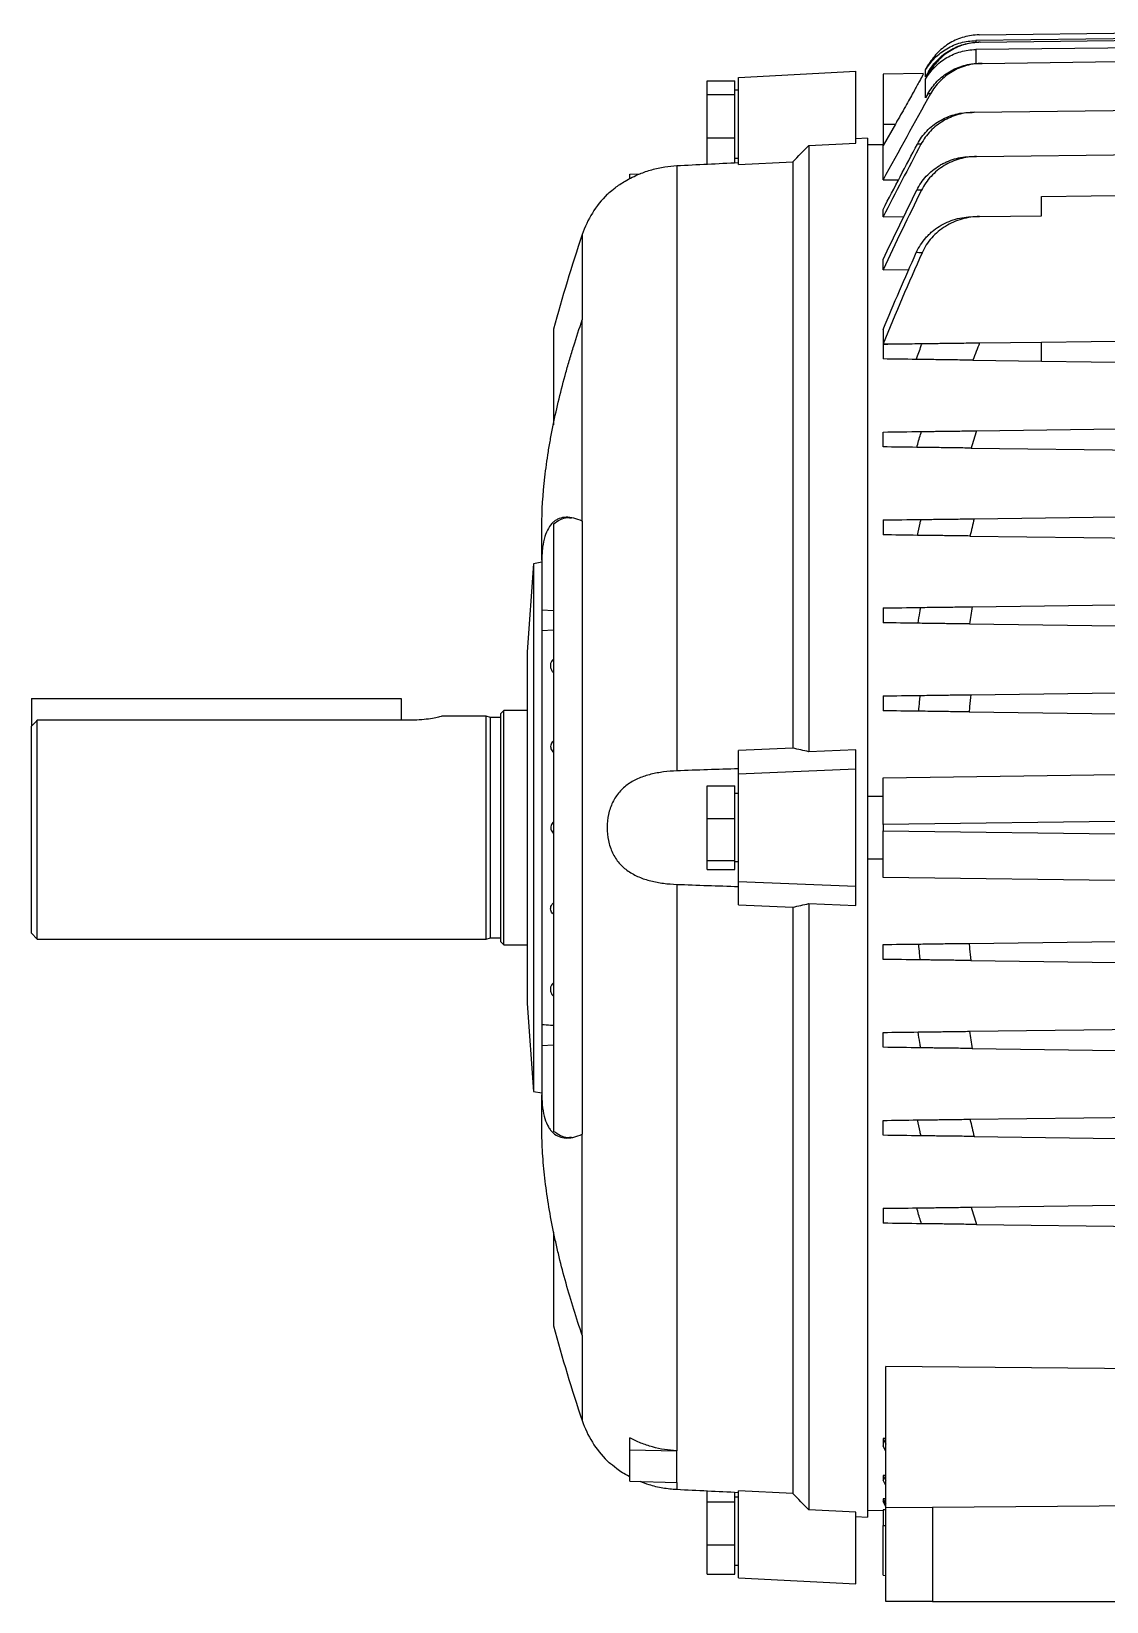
# Model space of a CAD drawing. Extents: x 49 to 1791, y 27 to 1041.
# Drawn here: x 49 to 232.2, y 358.8 to 626.6 of the extents above; entities that cross this region are included whole.
import ezdxf

# ---------------------------------------------------------------- set-up
doc = ezdxf.new("R2010")
doc.units = 0
doc.layers.get('0').update_dxf_attribs({"linetype": 'CONTINUOUS'})

msp = doc.modelspace()

# ---------------------------------------------------------------- linework, layer by layer
at = {"color": 7, "linetype": 'CONTINUOUS'}
for p, q in [((255.63, 625.61), (209.92, 625.02)), ((255.63, 624.01), (209.92, 623.5)), ((210.49, 626.01), (255.63, 626.6)), ((210.71, 624.75), (255.63, 625.34)), ((211.01, 621.15), (255.63, 621.74)), ((169.48, 618.75), (189.48, 619.8)), ((169.48, 603.91), (169.48, 618.75)), ((189.48, 607.55), (189.48, 619.8)), ((201.02, 619.41), (194.13, 619.32)), ((194.13, 619.32), (194.13, 610.8)), ((201.39, 620.02), (201.96, 621.01)), ((201.39, 618.86), (201.39, 620.02)), ((201.87, 619.7), (201.39, 618.86)), ((201.39, 618.46), (202.1, 619.69)), ((164.18, 618.14), (168.88, 618.14)), ((164.18, 615.81), (164.18, 618.14)), ((168.88, 615.81), (168.88, 618.14)), ((169.48, 616.6), (168.88, 616.6)), ((201.39, 615.24), (201.39, 618.46)), ((201.79, 615.96), (201.39, 615.24)), ((164.18, 608.47), (164.18, 615.81)), ((164.18, 615.81), (168.88, 615.81)), ((168.88, 608.47), (168.88, 615.81)), ((209.66, 612.8), (264.88, 613.52)), ((196.24, 610.8), (194.13, 607.14)), ((194.13, 610.8), (196.24, 610.8)), ((194.13, 610.8), (194.13, 607.14)), ((164.18, 603.97), (164.18, 608.47)), ((164.18, 608.47), (168.88, 608.47)), ((168.88, 604.2), (168.88, 608.47)), ((191.48, 608.4), (189.48, 608.3)), ((191.48, 608.4), (191.48, 373.19)), ((181.48, 607.16), (189.48, 607.55)), ((181.48, 607.16), (181.48, 503.75)), ((191.48, 607.28), (194.13, 607.33)), ((194.13, 601.26), (194.13, 607.14)), ((210.06, 605.26), (287.88, 606.28)), ((158.96, 603.71), (158.96, 500.48)), ((168.88, 605), (169.48, 605)), ((169.48, 603.91), (178.76, 604.35)), ((178.76, 604.35), (178.76, 504.36)), ((150.96, 602.27), (152.71, 602.32)), ((150.96, 601.5), (150.96, 602.27)), ((194.13, 601.26), (196.8, 601.3)), ((221.13, 598.46), (294.65, 599.42)), ((221.13, 595.16), (221.13, 598.46)), ((194.13, 594.98), (194.13, 596.22)), ((194.13, 594.98), (197.69, 595.03)), ((210.57, 595.02), (221.13, 595.16)), ((194.13, 585.95), (194.13, 587.71)), ((194.13, 585.95), (198.56, 586.01)), ((137.98, 575.8), (137.98, 559.49)), ((142.86, 543.06), (142.86, 577.38)), ((194.13, 575.76), (194.13, 573.29)), ((194.13, 573.29), (210.31, 573.48)), ((194.13, 573.27), (194.13, 570.73)), ((210.57, 573.48), (221.13, 573.62)), ((221.13, 573.62), (307.13, 574.75)), ((221.13, 570.37), (221.13, 573.62)), ((209.45, 570.53), (221.13, 570.37)), ((221.13, 570.37), (307.13, 569.25)), ((210.06, 558.48), (307.13, 559.75)), ((194.13, 555.73), (194.13, 558.27)), ((209.15, 555.53), (307.13, 554.25)), ((209.66, 543.47), (307.13, 544.75)), ((135.98, 536.4), (135.98, 542.16)), ((137.98, 542.59), (137.98, 439)), ((142.86, 543.06), (142.86, 438.54)), ((194.13, 543.27), (194.13, 540.73)), ((208.95, 540.53), (307.13, 539.25)), ((134.53, 535.8), (133.48, 520.8)), ((135.98, 536.05), (134.53, 535.8)), ((134.53, 535.8), (134.53, 445.8)), ((135.98, 536.4), (135.98, 527.97)), ((135.98, 527.97), (135.98, 524.44)), ((194.13, 528.27), (194.13, 525.73)), ((209.34, 528.47), (307.13, 529.75)), ((208.84, 525.54), (307.13, 524.25)), ((135.98, 524.44), (137.98, 524.56)), ((135.98, 524.44), (135.98, 457.16)), ((133.48, 520.8), (133.48, 460.8)), ((209.1, 513.47), (307.13, 514.75)), ((48.98, 512.8), (111.98, 512.8)), ((48.98, 512.8), (48.98, 508.09)), ((111.98, 512.8), (111.98, 509.13)), ((194.13, 513.27), (194.13, 510.73)), ((49.98, 471.8), (49.98, 509.13)), ((111.98, 509.13), (49.98, 509.13)), ((113.98, 509.13), (111.98, 509.13)), ((126.48, 509.8), (118.92, 509.8)), ((127.23, 509.6), (126.48, 509.8)), ((126.48, 471.8), (126.48, 509.8)), ((128.98, 509.6), (127.23, 509.6)), ((127.23, 472), (127.23, 509.6)), ((129.48, 510.77), (128.98, 510.27)), ((128.98, 471.32), (128.98, 510.27)), ((133.48, 510.77), (129.48, 510.77)), ((129.48, 470.82), (129.48, 510.77)), ((208.8, 510.54), (307.13, 509.25)), ((48.98, 472.8), (48.98, 508.09)), ((178.76, 504.36), (169.48, 503.97)), ((169.48, 499.99), (169.48, 503.97)), ((189.48, 504.08), (181.48, 503.75)), ((189.48, 500.8), (189.48, 504.08)), ((169.48, 499.99), (189.48, 500.8)), ((189.48, 480.8), (189.48, 500.8)), ((194.13, 499.32), (307.13, 500.8)), ((169.48, 481.6), (169.48, 499.99)), ((194.13, 491.32), (194.13, 499.32)), ((164.18, 492.35), (164.18, 497.93)), ((164.18, 497.93), (168.88, 497.93)), ((168.88, 492.35), (168.88, 497.93)), ((169.48, 496.6), (168.88, 496.6)), ((194.13, 496.11), (191.48, 496.12)), ((307.13, 492.8), (194.13, 491.32)), ((164.18, 485.21), (164.18, 492.35)), ((164.18, 492.35), (168.88, 492.35)), ((168.88, 485.21), (168.88, 492.35)), ((194.13, 491.32), (194.13, 490.28)), ((194.13, 490.28), (307.13, 488.8)), ((194.13, 482.28), (194.13, 490.28)), ((164.18, 485.21), (168.88, 485.21)), ((164.18, 483.66), (164.18, 485.21)), ((168.88, 483.66), (168.88, 485.21)), ((168.88, 485), (169.48, 485)), ((191.48, 485.47), (194.13, 485.49)), ((164.18, 483.66), (168.88, 483.66)), ((307.13, 480.8), (194.13, 482.28)), ((158.96, 481.12), (158.96, 384.53)), ((169.48, 477.63), (169.48, 481.6)), ((169.48, 481.6), (189.48, 480.8)), ((189.48, 477.52), (189.48, 480.8)), ((169.48, 477.63), (178.76, 477.24)), ((178.76, 477.24), (178.76, 377.25)), ((181.48, 477.85), (189.48, 477.52)), ((181.48, 477.85), (181.48, 374.44)), ((48.98, 472.8), (49.98, 471.8)), ((49.98, 471.8), (126.48, 471.8)), ((126.48, 471.8), (127.23, 472)), ((127.23, 472), (128.98, 472)), ((208.8, 471.06), (307.13, 472.35)), ((128.98, 471.32), (129.48, 470.82)), ((129.48, 470.82), (133.48, 470.82)), ((194.13, 468.33), (194.13, 470.87)), ((209.1, 468.13), (307.13, 466.85)), ((133.48, 460.8), (134.53, 445.8)), ((135.98, 457.16), (135.98, 453.62)), ((194.13, 453.33), (194.13, 455.87)), ((208.84, 456.06), (307.13, 457.35)), ((135.98, 453.62), (135.98, 445.2)), ((209.34, 453.13), (307.13, 451.85)), ((134.53, 445.8), (135.98, 445.54)), ((135.98, 439.44), (135.98, 445.2)), ((208.95, 441.06), (307.13, 442.35)), ((194.13, 438.33), (194.13, 440.87)), ((142.86, 404.21), (142.86, 438.54)), ((209.66, 438.12), (307.13, 436.85)), ((194.13, 425.87), (194.13, 423.33)), ((209.15, 426.07), (307.13, 427.35)), ((137.98, 421.79), (137.98, 405.8)), ((210.06, 423.12), (307.13, 421.85)), ((299.13, 397.89), (194.63, 398.91)), ((194.63, 374.82), (194.63, 398.91)), ((150.96, 384.66), (150.96, 386.74)), ((194.63, 386.61), (194.13, 386.62)), ((194.13, 386.62), (194.13, 385.38)), ((194.13, 386.62), (194.63, 385.65)), ((150.96, 384.66), (158.96, 384.53)), ((150.96, 379.33), (150.96, 384.66)), ((158.96, 379.09), (158.96, 384.53)), ((194.63, 384.42), (194.13, 385.38)), ((194.63, 380.33), (194.13, 380.33)), ((194.13, 380.33), (194.13, 379.5)), ((194.13, 380.33), (194.63, 379.42)), ((150.96, 379.33), (158.96, 379.09)), ((158.96, 379.09), (158.96, 377.89)), ((164.18, 375.81), (164.18, 377.63)), ((178.76, 377.25), (169.48, 377.69)), ((169.48, 362.85), (169.48, 377.69)), ((194.63, 378.59), (194.13, 379.5)), ((164.18, 368.47), (164.18, 375.81)), ((164.18, 375.81), (168.88, 375.81)), ((168.88, 375.81), (168.88, 377.4)), ((169.48, 376.6), (168.88, 376.6)), ((168.88, 368.47), (168.88, 375.81)), ((194.63, 376.33), (194.13, 376.33)), ((194.13, 376.33), (194.13, 375.87)), ((194.13, 376.33), (194.63, 375.45)), ((194.63, 374.99), (194.13, 375.87)), ((202.56, 374.89), (307.13, 375.8)), ((189.48, 374.05), (181.48, 374.44)), ((189.48, 361.8), (189.48, 374.05)), ((189.48, 373.3), (191.48, 373.19)), ((194.13, 374.27), (191.48, 374.32)), ((194.63, 374.45), (194.13, 374.46)), ((194.13, 374.46), (194.13, 371.8)), ((194.63, 374.82), (202.56, 374.89)), ((194.63, 358.8), (194.63, 374.82)), ((202.56, 374.89), (202.56, 358.8)), ((164.18, 368.47), (168.88, 368.47)), ((164.18, 363.45), (164.18, 368.47)), ((168.88, 363.45), (168.88, 368.47)), ((168.88, 365), (169.48, 365)), ((164.18, 363.45), (168.88, 363.45)), ((169.48, 362.85), (189.48, 361.8)), ((194.13, 363.28), (194.63, 363.27)), ((202.56, 358.8), (194.63, 358.8)), ((202.56, 358.8), (307.13, 358.8))]:
    msp.add_line(p, q, dxfattribs=at)
at = {"color": 8, "linetype": 'CONTINUOUS'}
for p, q in [((209.92, 625.02), (209.92, 624.81)), ((209.92, 623.5), (209.92, 621.17)), ((142.86, 591.93), (142.86, 577.38)), ((135.98, 527.97), (137.98, 527.85)), ((135.98, 453.62), (137.98, 453.75)), ((142.86, 404.21), (142.86, 389.66)), ((194.13, 371.8), (194.63, 371.8))]:
    msp.add_line(p, q, dxfattribs=at)
at = {"color": 7, "linetype": 'CONTINUOUS'}
for centre, radius, start, end in [((159.9, 586.15), 18, 135.3063, 161.2474), ((379.59, 511.56), 250, 161.2474, 165.1109), ((379.59, 470.04), 250, 194.8891, 198.7526), ((159.9, 395.45), 18, 198.7526, 224.7019)]:
    msp.add_arc(centre, radius, start, end, dxfattribs=at)
for points, knots in [([(201.39, 620.02), (201.83, 620.77), (202.35, 621.45), (203.26, 622.37), (203.59, 622.66), (204.27, 623.19), (204.63, 623.43), (205.37, 623.86), (205.75, 624.06), (206.55, 624.4), (206.96, 624.54), (208.2, 624.88), (209.05, 625.01), (209.92, 625.02)], [0, 0, 0, 0, 0.25, 0.25, 0.375, 0.375, 0.5, 0.5, 0.625, 0.625, 0.75, 0.75, 1, 1, 1, 1]), ([(201.87, 619.7), (202.31, 620.46), (202.83, 621.15), (203.75, 622.08), (204.08, 622.37), (204.76, 622.9), (205.12, 623.14), (205.87, 623.58), (206.25, 623.78), (207.06, 624.12), (207.47, 624.26), (208.72, 624.61), (209.57, 624.73), (210.45, 624.75)], [0, 0, 0, 0, 0.25, 0.25, 0.375, 0.375, 0.5, 0.5, 0.625, 0.625, 0.75, 0.75, 1, 1, 1, 1]), ([(210.49, 626.01), (209.62, 625.99), (208.77, 625.87), (207.53, 625.52), (207.11, 625.38), (206.32, 625.04), (205.94, 624.85), (205.2, 624.42), (204.84, 624.17), (204.15, 623.64), (203.83, 623.36), (202.92, 622.44), (202.4, 621.76), (201.96, 621.01)], [0, 0, 0, 0, 0.25, 0.25, 0.375, 0.375, 0.5, 0.5, 0.625, 0.625, 0.75, 0.75, 1, 1, 1, 1]), ([(210.71, 624.75), (209.83, 624.74), (208.97, 624.61), (207.71, 624.26), (207.29, 624.12), (206.49, 623.78), (206.1, 623.58), (205.35, 623.14), (204.99, 622.9), (204.3, 622.36), (203.97, 622.07), (203.06, 621.14), (202.53, 620.45), (202.1, 619.69)], [0, 0, 0, 0, 0.25, 0.25, 0.375, 0.375, 0.5, 0.5, 0.625, 0.625, 0.75, 0.75, 1, 1, 1, 1]), ([(201.39, 618.46), (201.83, 619.22), (202.35, 619.9), (203.25, 620.83), (203.58, 621.12), (204.26, 621.66), (204.62, 621.9), (205.36, 622.34), (205.74, 622.53), (206.54, 622.87), (206.95, 623.02), (208.2, 623.37), (209.05, 623.49), (209.92, 623.5)], [0, 0, 0, 0, 0.25, 0.25, 0.375, 0.375, 0.5, 0.5, 0.625, 0.625, 0.75, 0.75, 1, 1, 1, 1]), ([(201.02, 619.37), (200.99, 619.33), (200.94, 619.23), (200.36, 618.15), (199.42, 616.44), (198.11, 614.07), (196.98, 612.08), (196.33, 610.95), (196.24, 610.8)], [0, 0, 0, 0, 0.159471, 0.3358401, 0.5228303, 0.7300696, 0.9629708, 1, 1, 1, 1]), ([(201.79, 615.96), (202.23, 616.74), (202.75, 617.45), (203.68, 618.4), (204.01, 618.7), (204.71, 619.25), (205.07, 619.5), (205.83, 619.95), (206.23, 620.15), (207.05, 620.5), (207.47, 620.65), (208.32, 620.89), (208.75, 620.98), (209.62, 621.1), (210.07, 621.14), (210.52, 621.15)], [0, 0, 0, 0, 0.25, 0.25, 0.375, 0.375, 0.5, 0.5, 0.625, 0.625, 0.75, 0.75, 0.875, 0.875, 1, 1, 1, 1]), ([(202.1, 619.69), (202.06, 619.69), (202.03, 619.69), (202, 619.69), (201.96, 619.7), (201.92, 619.7), (201.87, 619.7)], [0, 0, 0, 0, 0.001113955, 0.001113955, 0.001113955, 0.002756058, 0.002756058, 0.002756058, 0.002756058]), ([(211.01, 621.15), (210.11, 621.14), (209.23, 621.01), (207.94, 620.65), (207.51, 620.5), (206.69, 620.15), (206.29, 619.95), (205.53, 619.5), (205.16, 619.25), (204.45, 618.69), (204.12, 618.39), (203.19, 617.44), (202.66, 616.73), (202.22, 615.94)], [0, 0, 0, 0, 0.25, 0.25, 0.375, 0.375, 0.5, 0.5, 0.625, 0.625, 0.75, 0.75, 1, 1, 1, 1]), ([(202.22, 615.94), (202.17, 615.94), (202.13, 615.94), (202.08, 615.95), (201.98, 615.95), (201.89, 615.96), (201.79, 615.96)], [0, 0, 0, 0, 0.000884675, 0.000884675, 0.000884675, 0.002780978, 0.002780978, 0.002780978, 0.002780978]), ([(199.99, 607.38), (200.42, 608.2), (200.95, 608.94), (201.9, 609.93), (202.24, 610.24), (202.96, 610.81), (203.33, 611.07), (204.11, 611.54), (204.52, 611.75), (205.37, 612.12), (205.8, 612.27), (206.67, 612.52), (207.12, 612.61), (208.02, 612.75), (208.49, 612.78), (208.95, 612.79)], [0, 0, 0, 0, 0.25, 0.25, 0.375, 0.375, 0.5, 0.5, 0.625, 0.625, 0.75, 0.75, 0.875, 0.875, 1, 1, 1, 1]), ([(209.66, 612.8), (208.72, 612.79), (207.81, 612.65), (206.48, 612.28), (206.04, 612.12), (205.19, 611.76), (204.78, 611.55), (203.99, 611.08), (203.61, 610.82), (202.88, 610.24), (202.53, 609.93), (201.9, 609.26), (201.6, 608.91), (201.06, 608.16), (200.82, 607.76), (200.6, 607.35)], [0, 0, 0, 0, 0.25, 0.25, 0.375, 0.375, 0.5, 0.5, 0.625, 0.625, 0.75, 0.75, 0.875, 0.875, 1, 1, 1, 1]), ([(199.88, 599.54), (200.31, 600.4), (200.85, 601.18), (201.82, 602.23), (202.17, 602.56), (202.91, 603.17), (203.3, 603.44), (203.9, 603.81), (204.11, 603.93), (204.54, 604.15), (204.75, 604.26), (205.41, 604.54), (205.86, 604.7), (206.77, 604.97), (207.24, 605.07), (208.18, 605.21), (208.67, 605.24), (209.15, 605.25)], [0, 0, 0, 0, 0.25, 0.25, 0.375, 0.375, 0.5, 0.5, 0.5625, 0.5625, 0.625, 0.625, 0.75, 0.75, 0.875, 0.875, 1, 1, 1, 1]), ([(200.6, 607.35), (200.55, 607.35), (200.5, 607.36), (200.45, 607.36), (200.29, 607.37), (200.14, 607.37), (199.99, 607.38)], [0, 0, 0, 0, 0.000665229, 0.000665229, 0.000665229, 0.002771269, 0.002771269, 0.002771269, 0.002771269]), ([(210.06, 605.26), (209.09, 605.25), (208.14, 605.11), (206.74, 604.72), (206.28, 604.55), (205.4, 604.17), (204.97, 603.95), (204.15, 603.45), (203.75, 603.17), (203, 602.56), (202.64, 602.23), (201.99, 601.52), (201.69, 601.15), (201.14, 600.36), (200.89, 599.94), (200.67, 599.5)], [0, 0, 0, 0, 0.25, 0.25, 0.375, 0.375, 0.5, 0.5, 0.625, 0.625, 0.75, 0.75, 0.875, 0.875, 1, 1, 1, 1]), ([(147.11, 598.8), (147.1, 598.8), (146.98, 598.7), (147.39, 599.07), (148.38, 599.89), (150.18, 601.13), (152.37, 602.25), (154.71, 603.05), (156.84, 603.53), (158.28, 603.65), (158.96, 603.71)], [0, 0, 0, 0, 0.002673, 0.153761, 0.304704, 0.460895, 0.633806, 0.758563, 0.886915, 1, 1, 1, 1]), ([(200.67, 599.5), (200.63, 599.5), (200.58, 599.5), (200.53, 599.5), (200.31, 599.52), (200.09, 599.53), (199.88, 599.54)], [0, 0, 0, 0, 0.00050301, 0.00050301, 0.00050301, 0.002816691, 0.002816691, 0.002816691, 0.002816691]), ([(199.8, 588.87), (200.21, 589.8), (200.76, 590.63), (201.59, 591.58), (201.77, 591.77), (202.13, 592.12), (202.31, 592.29), (202.89, 592.77), (203.29, 593.07), (204.15, 593.6), (204.6, 593.84), (205.51, 594.25), (205.99, 594.42), (206.95, 594.7), (207.44, 594.81), (208.44, 594.96), (208.95, 595), (209.45, 595)], [0, 0, 0, 0, 0.25, 0.25, 0.3125, 0.3125, 0.375, 0.375, 0.5, 0.5, 0.625, 0.625, 0.75, 0.75, 0.875, 0.875, 1, 1, 1, 1]), ([(210.57, 595.02), (209.55, 595.01), (208.54, 594.86), (207.07, 594.44), (206.58, 594.26), (205.65, 593.85), (205.2, 593.62), (204.34, 593.08), (203.93, 592.79), (203.14, 592.13), (202.77, 591.77), (202.1, 591.01), (201.79, 590.61), (201.23, 589.75), (200.99, 589.3), (200.78, 588.83)], [0, 0, 0, 0, 0.25, 0.25, 0.375, 0.375, 0.5, 0.5, 0.625, 0.625, 0.75, 0.75, 0.875, 0.875, 1, 1, 1, 1]), ([(200.78, 588.83), (200.73, 588.83), (200.69, 588.83), (200.65, 588.83), (200.36, 588.84), (200.08, 588.86), (199.8, 588.87)], [0, 0, 0, 0, 0.000378543, 0.000378543, 0.000378543, 0.002874377, 0.002874377, 0.002874377, 0.002874377]), ([(135.98, 542.16), (135.98, 544.86), (136.16, 547.65), (136.65, 551.99), (136.85, 553.46), (137.21, 555.69), (137.34, 556.44), (137.61, 557.94), (137.76, 558.69), (138.52, 562.44), (139.25, 565.44), (140.29, 569.2), (140.51, 569.95), (140.95, 571.46), (141.18, 572.2), (141.87, 574.44), (142.35, 575.92), (142.86, 577.38)], [0, 0, 0, 0, 0.25, 0.25, 0.375, 0.375, 0.4375, 0.4375, 0.5, 0.5, 0.75, 0.75, 0.8125, 0.8125, 0.875, 0.875, 1, 1, 1, 1]), ([(199.8, 570.65), (200.08, 571.44), (200.36, 572.22), (200.65, 573), (200.69, 573.12), (200.73, 573.24), (200.78, 573.36)], [0, 0, 0, 0, 0.002495824, 0.002495824, 0.002495824, 0.002874365, 0.002874365, 0.002874365, 0.002874365]), ([(200.78, 573.36), (201.19, 573.36), (201.75, 573.37), (202.6, 573.38), (202.77, 573.38), (203.14, 573.39), (203.33, 573.39), (203.91, 573.4), (204.33, 573.4), (205.19, 573.41), (205.65, 573.42), (206.58, 573.43), (207.06, 573.44), (208.04, 573.45), (208.54, 573.46), (209.55, 573.47), (210.06, 573.48), (210.57, 573.48)], [0, 0, 0, 0, 0.25, 0.25, 0.3125, 0.3125, 0.375, 0.375, 0.5, 0.5, 0.625, 0.625, 0.75, 0.75, 0.875, 0.875, 1, 1, 1, 1]), ([(209.45, 570.53), (208.44, 570.54), (207.45, 570.55), (206, 570.57), (205.52, 570.58), (204.6, 570.59), (204.16, 570.6), (203.31, 570.61), (202.9, 570.61), (202.12, 570.62), (201.76, 570.63), (201.1, 570.64), (200.8, 570.64), (200.25, 570.65), (200.01, 570.65), (199.8, 570.65)], [0, 0, 0, 0, 0.25, 0.25, 0.375, 0.375, 0.5, 0.5, 0.625, 0.625, 0.75, 0.75, 0.875, 0.875, 1, 1, 1, 1]), ([(199.88, 555.65), (200.09, 556.39), (200.31, 557.13), (200.53, 557.87), (200.58, 558.03), (200.63, 558.19), (200.67, 558.35)], [0, 0, 0, 0, 0.002313669, 0.002313669, 0.002313669, 0.002816675, 0.002816675, 0.002816675, 0.002816675]), ([(200.67, 558.35), (201.1, 558.36), (201.65, 558.37), (202.64, 558.38), (202.99, 558.39), (203.74, 558.39), (204.14, 558.4), (204.96, 558.41), (205.39, 558.42), (206.28, 558.43), (206.73, 558.43), (207.66, 558.45), (208.13, 558.45), (209.09, 558.46), (209.58, 558.47), (210.06, 558.48)], [0, 0, 0, 0, 0.25, 0.25, 0.375, 0.375, 0.5, 0.5, 0.625, 0.625, 0.75, 0.75, 0.875, 0.875, 1, 1, 1, 1]), ([(209.15, 555.53), (208.18, 555.54), (207.24, 555.56), (205.87, 555.57), (205.41, 555.58), (204.54, 555.59), (204.12, 555.6), (203.31, 555.61), (202.92, 555.61), (202.17, 555.62), (201.82, 555.63), (201.18, 555.64), (200.88, 555.64), (200.34, 555.65), (200.09, 555.65), (199.88, 555.65)], [0, 0, 0, 0, 0.25, 0.25, 0.375, 0.375, 0.5, 0.5, 0.625, 0.625, 0.75, 0.75, 0.875, 0.875, 1, 1, 1, 1]), ([(142.86, 543.06), (141.85, 543.53), (140.93, 543.76), (139.68, 543.72), (139.29, 543.64), (138.74, 543.43), (138.57, 543.34), (138.23, 543.13), (138.07, 543.01), (137.3, 542.31), (136.82, 541.5), (136.32, 539.89), (136.2, 539.28), (136.07, 538.27), (136.04, 537.92), (135.99, 537.18), (135.98, 536.79), (135.98, 536.4)], [0, 0, 0, 0, 0.25, 0.25, 0.375, 0.375, 0.4375, 0.4375, 0.5, 0.5, 0.75, 0.75, 0.875, 0.875, 0.9375, 0.9375, 1, 1, 1, 1]), ([(137.98, 542.59), (138.36, 542.87), (139.13, 543.42), (140.15, 543.73), (140.79, 543.65), (141.02, 543.63)], [0, 0, 0, 0, 0.388727, 0.78029, 1, 1, 1, 1]), ([(199.99, 540.65), (200.14, 541.34), (200.29, 542.02), (200.45, 542.71), (200.5, 542.92), (200.55, 543.14), (200.6, 543.35)], [0, 0, 0, 0, 0.002106027, 0.002106027, 0.002106027, 0.002771251, 0.002771251, 0.002771251, 0.002771251]), ([(200.6, 543.35), (201.03, 543.36), (201.57, 543.37), (202.53, 543.38), (202.88, 543.38), (203.6, 543.39), (203.98, 543.4), (204.77, 543.41), (205.18, 543.41), (206.04, 543.42), (206.47, 543.43), (207.36, 543.44), (207.81, 543.45), (208.72, 543.46), (209.19, 543.47), (209.66, 543.47)], [0, 0, 0, 0, 0.25, 0.25, 0.375, 0.375, 0.5, 0.5, 0.625, 0.625, 0.75, 0.75, 0.875, 0.875, 1, 1, 1, 1]), ([(208.95, 540.53), (208.02, 540.55), (207.12, 540.56), (205.8, 540.57), (205.36, 540.58), (204.52, 540.59), (204.12, 540.6), (203.34, 540.61), (202.96, 540.61), (202.24, 540.62), (201.9, 540.63), (201.27, 540.63), (200.98, 540.64), (200.45, 540.64), (200.2, 540.65), (199.99, 540.65)], [0, 0, 0, 0, 0.25, 0.25, 0.375, 0.375, 0.5, 0.5, 0.625, 0.625, 0.75, 0.75, 0.875, 0.875, 1, 1, 1, 1]), ([(200.1, 525.65), (200.2, 526.27), (200.3, 526.89), (200.4, 527.51), (200.44, 527.79), (200.49, 528.07), (200.53, 528.35)], [0, 0, 0, 0, 0.001886901, 0.001886901, 0.001886901, 0.002737695, 0.002737695, 0.002737695, 0.002737695]), ([(200.53, 528.35), (200.97, 528.36), (201.5, 528.37), (202.44, 528.38), (202.77, 528.38), (203.48, 528.39), (203.85, 528.4), (204.61, 528.41), (205.01, 528.41), (205.84, 528.42), (206.26, 528.43), (207.12, 528.44), (207.55, 528.44), (208.44, 528.46), (208.89, 528.46), (209.34, 528.47)], [0, 0, 0, 0, 0.25, 0.25, 0.375, 0.375, 0.5, 0.5, 0.625, 0.625, 0.75, 0.75, 0.875, 0.875, 1, 1, 1, 1]), ([(208.84, 525.54), (207.94, 525.55), (207.06, 525.56), (205.78, 525.58), (205.36, 525.58), (204.54, 525.59), (204.15, 525.6), (203.39, 525.61), (203.02, 525.61), (202.32, 525.62), (201.99, 525.62), (201.06, 525.64), (200.54, 525.64), (200.1, 525.65)], [0, 0, 0, 0, 0.25, 0.25, 0.375, 0.375, 0.5, 0.5, 0.625, 0.625, 0.75, 0.75, 1, 1, 1, 1]), ([(137.98, 519.53), (137.89, 519.46), (137.69, 519.29), (137.52, 518.96), (137.43, 518.59), (137.42, 518.17), (137.55, 517.76), (137.76, 517.44), (137.91, 517.31), (137.98, 517.25)], [0, 0, 0, 0, 0.129549, 0.293387, 0.413371, 0.565356, 0.770684, 0.893914, 1, 1, 1, 1]), ([(200.21, 510.65), (200.26, 511.2), (200.31, 511.75), (200.36, 512.31), (200.4, 512.65), (200.43, 513), (200.46, 513.35)], [0, 0, 0, 0, 0.001664166, 0.001664166, 0.001664166, 0.002715767, 0.002715767, 0.002715767, 0.002715767]), ([(200.46, 513.35), (200.9, 513.36), (201.43, 513.36), (202.35, 513.38), (202.68, 513.38), (203.37, 513.39), (203.73, 513.39), (204.48, 513.4), (204.87, 513.41), (205.68, 513.42), (206.1, 513.43), (207.36, 513.44), (208.22, 513.45), (209.1, 513.47)], [0, 0, 0, 0, 0.25, 0.25, 0.375, 0.375, 0.5, 0.5, 0.625, 0.625, 0.75, 0.75, 1, 1, 1, 1]), ([(209.1, 513.47), (209.03, 512.8), (208.96, 512.13), (208.89, 511.46), (208.86, 511.15), (208.83, 510.84), (208.8, 510.54)], [0, 0, 0, 0, 0.002014076, 0.002014076, 0.002014076, 0.002944325, 0.002944325, 0.002944325, 0.002944325]), ([(118.92, 509.78), (118.94, 509.79), (119.01, 509.81), (118.59, 509.69), (117.69, 509.49), (116.33, 509.26), (115.01, 509.14), (114.21, 509.13), (113.98, 509.13)], [0, 0, 0, 0, 0.063384, 0.270537, 0.479764, 0.695239, 0.911902, 1, 1, 1, 1]), ([(208.8, 510.54), (207.92, 510.55), (207.07, 510.56), (205.81, 510.57), (205.39, 510.58), (204.59, 510.59), (204.21, 510.6), (203.46, 510.61), (203.1, 510.61), (202.41, 510.62), (202.08, 510.62), (201.17, 510.64), (200.65, 510.64), (200.21, 510.65)], [0, 0, 0, 0, 0.25, 0.25, 0.375, 0.375, 0.5, 0.5, 0.625, 0.625, 0.75, 0.75, 1, 1, 1, 1]), ([(137.98, 505.56), (137.95, 505.54), (137.8, 505.45), (137.62, 505.2), (137.48, 504.85), (137.46, 504.44), (137.59, 504.06), (137.77, 503.77), (137.94, 503.67), (137.98, 503.64)], [0, 0, 0, 0, 0.05197, 0.215547, 0.382788, 0.55783, 0.741653, 0.931885, 1, 1, 1, 1]), ([(158.96, 500.48), (158.2, 500.45), (157.46, 500.39), (156, 500.2), (155.28, 500.07), (154.22, 499.81), (153.87, 499.71), (153.19, 499.48), (152.86, 499.36), (152.22, 499.09), (151.91, 498.94), (151.3, 498.61), (151, 498.43), (150.15, 497.83), (149.64, 497.38), (148.96, 496.6), (148.75, 496.32), (148.37, 495.74), (148.2, 495.43), (147.89, 494.79), (147.75, 494.46), (147.52, 493.78), (147.42, 493.42), (147.18, 492.33), (147.1, 491.59), (147.1, 490.06), (147.17, 489.32), (147.41, 488.23), (147.5, 487.87), (147.74, 487.17), (147.87, 486.84), (148.18, 486.2), (148.35, 485.89), (148.74, 485.3), (148.94, 485.02), (149.39, 484.5), (149.63, 484.25), (150.14, 483.79), (150.42, 483.58), (151.26, 482.99), (151.87, 482.66), (152.85, 482.24), (153.18, 482.12), (153.86, 481.9), (154.2, 481.8), (155.25, 481.53), (155.97, 481.4), (157.45, 481.21), (158.2, 481.15), (158.96, 481.12)], [0, 0, 0, 0, 0.0625, 0.0625, 0.125, 0.125, 0.15625, 0.15625, 0.1875, 0.1875, 0.21875, 0.21875, 0.25, 0.25, 0.3125, 0.3125, 0.34375, 0.34375, 0.375, 0.375, 0.40625, 0.40625, 0.4375, 0.4375, 0.5, 0.5, 0.5625, 0.5625, 0.59375, 0.59375, 0.625, 0.625, 0.65625, 0.65625, 0.6875, 0.6875, 0.71875, 0.71875, 0.75, 0.75, 0.8125, 0.8125, 0.84375, 0.84375, 0.875, 0.875, 0.9375, 0.9375, 1, 1, 1, 1]), ([(137.98, 491.74), (137.94, 491.72), (137.78, 491.62), (137.6, 491.34), (137.48, 490.95), (137.49, 490.54), (137.65, 490.17), (137.83, 489.93), (137.96, 489.85), (137.98, 489.84)], [0, 0, 0, 0, 0.068348, 0.25175, 0.432619, 0.611759, 0.79038, 0.969767, 1, 1, 1, 1]), ([(137.98, 476.04), (137.95, 476.06), (137.8, 476.14), (137.62, 476.39), (137.48, 476.75), (137.46, 477.15), (137.59, 477.54), (137.77, 477.83), (137.94, 477.93), (137.98, 477.95)], [0, 0, 0, 0, 0.05197, 0.215547, 0.3827876, 0.5578301, 0.7416525, 0.9318849, 1, 1, 1, 1]), ([(200.21, 470.95), (200.65, 470.95), (201.17, 470.96), (202.09, 470.97), (202.42, 470.98), (203.1, 470.99), (203.46, 470.99), (204.21, 471), (204.6, 471.01), (205.4, 471.02), (205.82, 471.02), (207.07, 471.04), (207.92, 471.05), (208.8, 471.06)], [0, 0, 0, 0, 0.25, 0.25, 0.375, 0.375, 0.5, 0.5, 0.625, 0.625, 0.75, 0.75, 1, 1, 1, 1]), ([(200.46, 468.24), (200.43, 468.59), (200.4, 468.94), (200.36, 469.29), (200.31, 469.84), (200.26, 470.4), (200.21, 470.95)], [0, 0, 0, 0, 0.001051605, 0.001051605, 0.001051605, 0.002715777, 0.002715777, 0.002715777, 0.002715777]), ([(208.8, 471.06), (208.83, 470.75), (208.86, 470.44), (208.89, 470.14), (208.96, 469.47), (209.03, 468.8), (209.1, 468.13)], [0, 0, 0, 0, 0.000930256, 0.000930256, 0.000930256, 0.002944349, 0.002944349, 0.002944349, 0.002944349]), ([(209.1, 468.13), (208.22, 468.14), (207.35, 468.15), (206.09, 468.17), (205.67, 468.18), (204.87, 468.19), (204.48, 468.19), (203.73, 468.2), (203.37, 468.21), (202.67, 468.22), (202.34, 468.22), (201.43, 468.23), (200.9, 468.24), (200.46, 468.24)], [0, 0, 0, 0, 0.25, 0.25, 0.375, 0.375, 0.5, 0.5, 0.625, 0.625, 0.75, 0.75, 1, 1, 1, 1]), ([(137.98, 464.33), (137.89, 464.26), (137.69, 464.09), (137.52, 463.76), (137.43, 463.39), (137.42, 462.97), (137.55, 462.56), (137.76, 462.24), (137.91, 462.11), (137.98, 462.05)], [0, 0, 0, 0, 0.129549, 0.293387, 0.413371, 0.565356, 0.770684, 0.893914, 1, 1, 1, 1]), ([(137.98, 457.04), (137.81, 457.05), (137.15, 457.09), (136.48, 457.13), (135.98, 457.16)], [0, 0, 0, 0, 0.25008, 1, 1, 1, 1]), ([(200.1, 455.95), (200.54, 455.95), (201.06, 455.96), (201.99, 455.97), (202.33, 455.98), (203.02, 455.99), (203.39, 455.99), (204.15, 456), (204.54, 456.01), (205.36, 456.02), (205.78, 456.02), (206.63, 456.03), (207.07, 456.04), (207.94, 456.05), (208.39, 456.06), (208.84, 456.06)], [0, 0, 0, 0, 0.25, 0.25, 0.375, 0.375, 0.5, 0.5, 0.625, 0.625, 0.75, 0.75, 0.875, 0.875, 1, 1, 1, 1]), ([(200.53, 453.24), (200.49, 453.52), (200.44, 453.8), (200.4, 454.08), (200.3, 454.7), (200.2, 455.33), (200.1, 455.95)], [0, 0, 0, 0, 0.000850799, 0.000850799, 0.000850799, 0.00273771, 0.00273771, 0.00273771, 0.00273771]), ([(209.34, 453.13), (208.44, 453.14), (207.55, 453.15), (206.26, 453.17), (205.83, 453.17), (205.01, 453.19), (204.61, 453.19), (203.85, 453.2), (203.48, 453.21), (202.77, 453.21), (202.43, 453.22), (201.5, 453.23), (200.97, 453.24), (200.53, 453.24)], [0, 0, 0, 0, 0.25, 0.25, 0.375, 0.375, 0.5, 0.5, 0.625, 0.625, 0.75, 0.75, 1, 1, 1, 1]), ([(135.98, 445.2), (135.98, 443.6), (136.16, 442.27), (136.65, 440.65), (136.85, 440.17), (137.21, 439.55), (137.34, 439.36), (137.61, 439.02), (137.76, 438.87), (138.52, 438.18), (139.25, 437.89), (140.29, 437.86), (140.51, 437.87), (140.95, 437.92), (141.18, 437.96), (141.87, 438.13), (142.35, 438.3), (142.86, 438.54)], [0, 0, 0, 0, 0.25, 0.25, 0.375, 0.375, 0.4375, 0.4375, 0.5, 0.5, 0.75, 0.75, 0.8125, 0.8125, 0.875, 0.875, 1, 1, 1, 1]), ([(142.86, 404.21), (141.85, 407.15), (140.93, 410.12), (139.68, 414.6), (139.29, 416.1), (138.74, 418.37), (138.57, 419.12), (138.23, 420.64), (138.07, 421.4), (137.3, 425.18), (136.82, 428.13), (136.32, 432.46), (136.2, 433.88), (136.07, 435.99), (136.04, 436.7), (135.99, 438.08), (135.98, 438.76), (135.98, 439.44)], [0, 0, 0, 0, 0.25, 0.25, 0.375, 0.375, 0.4375, 0.4375, 0.5, 0.5, 0.75, 0.75, 0.875, 0.875, 0.9375, 0.9375, 1, 1, 1, 1]), ([(199.99, 440.95), (200.42, 440.95), (200.95, 440.96), (201.9, 440.97), (202.24, 440.98), (202.96, 440.98), (203.33, 440.99), (204.11, 441), (204.52, 441.01), (205.37, 441.02), (205.8, 441.02), (206.67, 441.03), (207.12, 441.04), (208.02, 441.05), (208.49, 441.06), (208.95, 441.06)], [0, 0, 0, 0, 0.25, 0.25, 0.375, 0.375, 0.5, 0.5, 0.625, 0.625, 0.75, 0.75, 0.875, 0.875, 1, 1, 1, 1]), ([(200.6, 438.24), (200.55, 438.46), (200.5, 438.68), (200.45, 438.89), (200.29, 439.58), (200.14, 440.26), (199.99, 440.95)], [0, 0, 0, 0, 0.000665229, 0.000665229, 0.000665229, 0.002771269, 0.002771269, 0.002771269, 0.002771269]), ([(141.02, 437.97), (140.81, 437.94), (140.19, 437.86), (139.17, 438.16), (138.38, 438.72), (137.98, 439)], [0, 0, 0, 0, 0.196088, 0.596499, 1, 1, 1, 1]), ([(209.66, 438.12), (208.72, 438.14), (207.81, 438.15), (206.48, 438.17), (206.04, 438.17), (205.19, 438.18), (204.78, 438.19), (203.99, 438.2), (203.61, 438.2), (202.88, 438.21), (202.53, 438.22), (201.9, 438.23), (201.6, 438.23), (201.06, 438.24), (200.82, 438.24), (200.6, 438.24)], [0, 0, 0, 0, 0.25, 0.25, 0.375, 0.375, 0.5, 0.5, 0.625, 0.625, 0.75, 0.75, 0.875, 0.875, 1, 1, 1, 1]), ([(199.88, 425.94), (200.31, 425.95), (200.85, 425.96), (201.82, 425.97), (202.17, 425.97), (202.91, 425.98), (203.3, 425.99), (203.9, 426), (204.11, 426), (204.54, 426.01), (204.75, 426.01), (205.41, 426.02), (205.86, 426.02), (206.77, 426.03), (207.24, 426.04), (208.18, 426.05), (208.67, 426.06), (209.15, 426.07)], [0, 0, 0, 0, 0.25, 0.25, 0.375, 0.375, 0.5, 0.5, 0.5625, 0.5625, 0.625, 0.625, 0.75, 0.75, 0.875, 0.875, 1, 1, 1, 1]), ([(200.67, 423.24), (200.63, 423.4), (200.58, 423.56), (200.53, 423.72), (200.31, 424.46), (200.09, 425.2), (199.88, 425.94)], [0, 0, 0, 0, 0.00050301, 0.00050301, 0.00050301, 0.002816691, 0.002816691, 0.002816691, 0.002816691]), ([(210.06, 423.12), (209.09, 423.13), (208.14, 423.14), (206.74, 423.16), (206.28, 423.17), (205.4, 423.18), (204.97, 423.19), (204.15, 423.2), (203.75, 423.2), (203, 423.21), (202.64, 423.22), (201.99, 423.22), (201.69, 423.23), (201.14, 423.24), (200.89, 423.24), (200.67, 423.24)], [0, 0, 0, 0, 0.25, 0.25, 0.375, 0.375, 0.5, 0.5, 0.625, 0.625, 0.75, 0.75, 0.875, 0.875, 1, 1, 1, 1]), ([(158.96, 384.53), (157.55, 384.58), (156.17, 384.8), (154.17, 385.36), (153.5, 385.58), (152.2, 386.1), (151.57, 386.4), (150.96, 386.74)], [0, 0, 0, 0, 0.5, 0.5, 0.75, 0.75, 1, 1, 1, 1]), ([(150.96, 380.09), (150.93, 380.11), (150.03, 380.53), (148.65, 381.5), (147.32, 382.59), (147.17, 382.73), (147.11, 382.79)], [0, 0, 0, 0, 0.011505, 0.354506, 0.699171, 1, 1, 1, 1]), ([(158.96, 377.89), (158.17, 377.96), (156.57, 378.1), (154.46, 378.61), (153.23, 379.08), (152.73, 379.28)], [0, 0, 0, 0, 0.364051, 0.7379097, 1, 1, 1, 1]), ([(194.13, 363.28), (194.13, 363.41), (194.13, 363.66), (194.13, 365.63), (194.13, 368.44), (194.13, 370.68), (194.13, 371.8)], [0, 0, 0, 0, 0.249331, 0.499456, 0.74964, 1, 1, 1, 1])]:
    msp.add_open_spline(points, degree=3, knots=knots, dxfattribs=at)
for points in [[(201.96, 621.01), (201.96, 621.01), (201.96, 621.01), (201.96, 621.01)], [(210.52, 621.15), (210.68, 621.15), (210.84, 621.15), (211.01, 621.15)], [(202.22, 615.94), (199.51, 611.05), (196.81, 606.16), (194.13, 601.26)], [(208.95, 612.79), (209.18, 612.79), (209.42, 612.79), (209.66, 612.8)], [(178.76, 604.35), (179.67, 605.29), (180.57, 606.22), (181.48, 607.16)], [(194.13, 596.22), (196.07, 599.95), (198.02, 603.67), (199.99, 607.38)], [(200.6, 607.35), (198.43, 603.24), (196.27, 599.11), (194.13, 594.98)], [(209.15, 605.25), (209.45, 605.25), (209.75, 605.26), (210.06, 605.26)], [(158.96, 603.71), (162.47, 603.88), (165.97, 604.05), (169.48, 604.23)], [(194.13, 587.71), (196.02, 591.66), (197.94, 595.6), (199.88, 599.54)], [(200.67, 599.5), (198.46, 595), (196.27, 590.49), (194.13, 585.95)], [(209.45, 595), (209.82, 595.01), (210.2, 595.01), (210.57, 595.02)], [(194.13, 575.76), (195.97, 580.15), (197.86, 584.52), (199.8, 588.87)], [(200.78, 588.83), (198.49, 583.68), (196.27, 578.51), (194.13, 573.29)], [(194.13, 573.27), (196.27, 573.3), (198.49, 573.33), (200.78, 573.36)], [(210.57, 573.48), (210.2, 572.5), (209.82, 571.51), (209.45, 570.53)], [(199.8, 570.65), (197.86, 570.68), (195.97, 570.7), (194.13, 570.73)], [(194.13, 558.27), (196.27, 558.3), (198.46, 558.33), (200.67, 558.35)], [(210.06, 558.48), (209.75, 557.5), (209.45, 556.51), (209.15, 555.53)], [(199.88, 555.65), (197.94, 555.68), (196.02, 555.7), (194.13, 555.73)], [(194.13, 543.27), (196.27, 543.3), (198.43, 543.33), (200.6, 543.35)], [(209.66, 543.47), (209.42, 542.49), (209.18, 541.51), (208.95, 540.53)], [(199.99, 540.65), (198.02, 540.68), (196.07, 540.7), (194.13, 540.73)], [(194.13, 528.27), (196.26, 528.3), (198.39, 528.32), (200.53, 528.35)], [(209.34, 528.47), (209.16, 527.49), (209, 526.51), (208.84, 525.54)], [(200.1, 525.65), (198.11, 525.68), (196.11, 525.7), (194.13, 525.73)], [(194.13, 513.27), (196.24, 513.3), (198.35, 513.32), (200.46, 513.35)], [(49.98, 509.13), (49.65, 508.78), (49.31, 508.44), (48.98, 508.09)], [(200.21, 510.65), (198.18, 510.67), (196.16, 510.7), (194.13, 510.73)], [(181.48, 503.75), (180.57, 503.95), (179.67, 504.15), (178.76, 504.36)], [(169.48, 500.84), (165.97, 500.73), (162.47, 500.61), (158.96, 500.48)], [(158.96, 481.12), (162.47, 480.99), (165.97, 480.87), (169.48, 480.76)], [(178.76, 477.24), (179.67, 477.44), (180.57, 477.64), (181.48, 477.85)], [(194.13, 470.87), (196.16, 470.9), (198.18, 470.92), (200.21, 470.95)], [(200.46, 468.24), (198.35, 468.27), (196.24, 468.3), (194.13, 468.33)], [(194.13, 455.87), (196.11, 455.9), (198.11, 455.92), (200.1, 455.95)], [(208.84, 456.06), (209, 455.08), (209.16, 454.11), (209.34, 453.13)], [(200.53, 453.24), (198.39, 453.27), (196.26, 453.3), (194.13, 453.33)], [(194.13, 440.87), (196.07, 440.89), (198.02, 440.92), (199.99, 440.95)], [(208.95, 441.06), (209.18, 440.08), (209.42, 439.1), (209.66, 438.12)], [(200.6, 438.24), (198.43, 438.27), (196.27, 438.3), (194.13, 438.33)], [(194.13, 425.87), (196.02, 425.89), (197.94, 425.92), (199.88, 425.94)], [(209.15, 426.07), (209.45, 425.08), (209.75, 424.1), (210.06, 423.12)], [(200.67, 423.24), (198.46, 423.27), (196.27, 423.3), (194.13, 423.33)], [(169.48, 377.37), (165.97, 377.54), (162.47, 377.72), (158.96, 377.89)], [(181.48, 374.44), (180.57, 375.37), (179.67, 376.31), (178.76, 377.25)]]:
    msp.add_open_spline(points, degree=3, dxfattribs=at)

doc.saveas('drawing.dxf')
